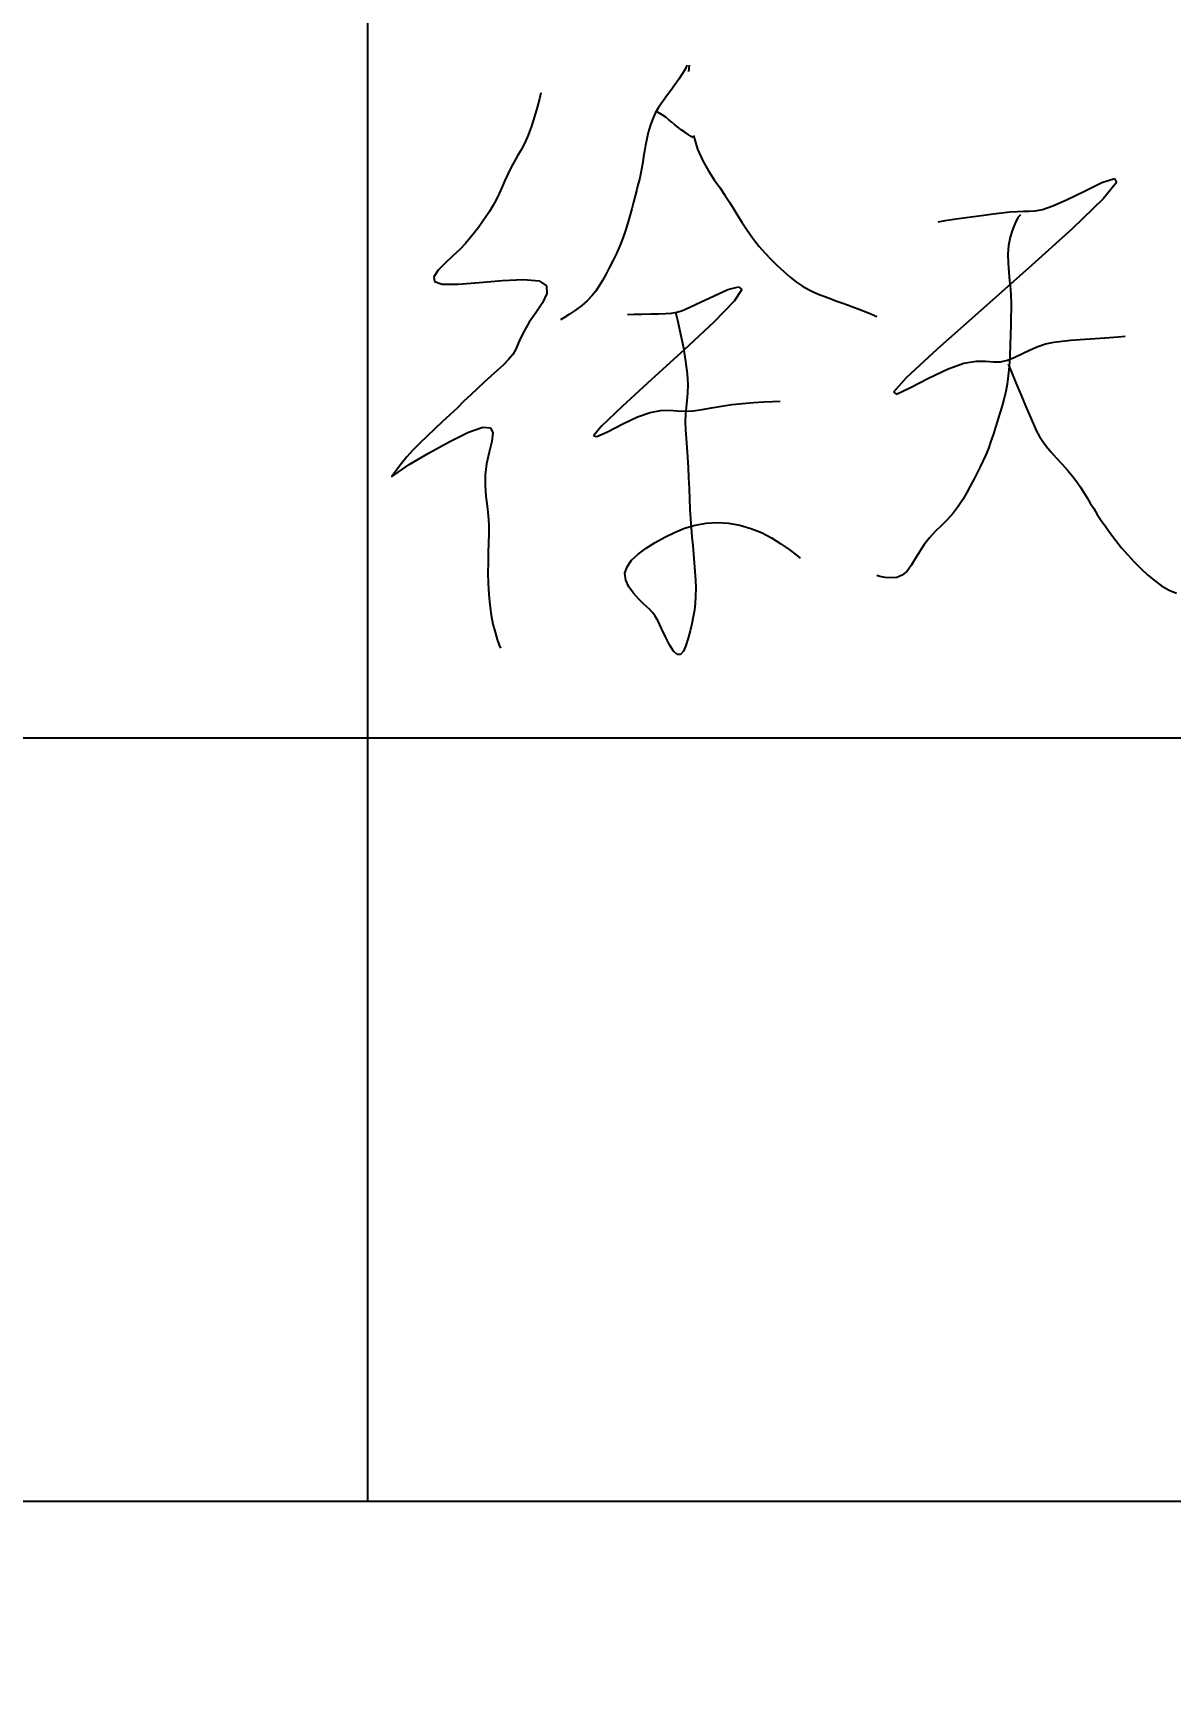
# Model space of a CAD drawing. Extents: x 900 to 66750, y -16816 to 61910.
# Drawn here: x 1139.09 to 1149.51, y -3926.75 to -3911.5 of the extents above; entities that cross this region are included whole.
import ezdxf

# ---------------------------------------------------------------- set-up
doc = ezdxf.new("R2010")
doc.units = 0
doc.linetypes.add('DASHDOT', pattern=[18, 15, -1, 1, -1])
doc.layers.get('0').update_dxf_attribs({"linetype": 'DASHDOT'})
for name, color, linetype in [('1', 7, 'CONTINUOUS'), ('12', 7, 'CONTINUOUS'), ('2', 4, 'CONTINUOUS'), ('8', 3, 'CONTINUOUS')]:
    doc.layers.add(name, color=color, linetype=linetype)
doc.styles.get("Standard").update_dxf_attribs({"font": 'gbenor.shx', "bigfont": 'gbcbig.shx'})
doc.dimstyles.get("Standard").update_dxf_attribs({"dimtxt": 3.5, "dimasz": 4, "dimexe": 2, "dimexo": 0, "dimgap": 1, "dimtad": 1, "dimtoh": 1, "dimdec": 4, "dimzin": 0, "dimdsep": 46, "dimtxsty": 'Standard', "dimcen": 0, "dimadec": 0, "dimazin": 0, "dimtfac": 1, "dimtdec": 4, "dimtmove": 0, "dimatfit": 0, "dimfxl": 1, "dimtolj": 1, "dimtzin": 0, "dimarcsym": 0})

# ---------------------------------------------------------------- blocks, each defined once
blk = doc.blocks.new('Cadt1')
at = {"layer": '1'}
for p, q in [((1142.151, -3924.959), (1142.151, -3896.959)), ((1310.151, -3924.959), (925.151, -3924.959))]:
    blk.add_line(p, q, dxfattribs=at)
at = {"layer": '2'}
blk.add_line((1130.151, -3917.959), (1210.151, -3917.959), dxfattribs=at)
blk = doc.blocks.new('*D11')
at = {"layer": '8'}
for p, q in [((1082.136, -3642.387), (1101.056, -3646.269)), ((1084.491, -3643.349), (1084.679, -3642.43)), ((1084.679, -3642.43), (1089.483, -3643.894)), ((1089.483, -3643.894), (1084.491, -3643.349)), ((1089.527, -3643.683), (1088.855, -3646.956)), ((1090.104, -3643.801), (1089.433, -3647.074)), ((1090.061, -3644.013), (1095.053, -3644.559)), ((1094.865, -3645.477), (1090.061, -3644.013)), ((1095.053, -3644.559), (1094.865, -3645.477))]:
    blk.add_line(p, q, dxfattribs=at)
at = {"layer": '12', "insert": (1095.815, -3643.371), "char_height": 4.25, "width": 65536, "attachment_point": 7, "rotation": 348.4043}
blk.add_mtext('12', dxfattribs=at)
blk = doc.blocks.new('Cadt42')
at = {"layer": '2'}
for p, q in [((1145.064, -3911.821), (1145.034, -3911.87)), ((1145.064, -3911.821), (1145.08, -3911.793)), ((1145.091, -3911.851), (1145.097, -3911.793)), ((1144.965, -3911.975), (1144.927, -3912.026)), ((1145.001, -3911.922), (1144.965, -3911.975)), ((1145.034, -3911.87), (1145.001, -3911.922)), ((1143.724, -3912.102), (1143.704, -3912.18)), ((1143.735, -3912.048), (1143.724, -3912.102, 1)), ((1144.851, -3912.128), (1144.815, -3912.18)), ((1144.888, -3912.077), (1144.851, -3912.128)), ((1144.927, -3912.026), (1144.888, -3912.077)), ((1143.679, -3912.265), (1143.651, -3912.352)), ((1143.704, -3912.18), (1143.679, -3912.265)), ((1144.784, -3912.234), (1144.758, -3912.291)), ((1144.815, -3912.18), (1144.784, -3912.234)), ((1144.811, -3912.226), (1144.794, -3912.217)), ((1144.848, -3912.248), (1144.811, -3912.226)), ((1144.881, -3912.271), (1144.848, -3912.248)), ((1144.91, -3912.294), (1144.881, -3912.271)), ((1143.621, -3912.434), (1143.589, -3912.505)), ((1143.651, -3912.352), (1143.621, -3912.434)), ((1144.72, -3912.41), (1144.706, -3912.469)), ((1144.737, -3912.35), (1144.72, -3912.41)), ((1144.758, -3912.291), (1144.737, -3912.35)), ((1144.937, -3912.317), (1144.91, -3912.294)), ((1144.964, -3912.34), (1144.937, -3912.317)), ((1144.992, -3912.363), (1144.964, -3912.34)), ((1145.023, -3912.386), (1144.992, -3912.363)), ((1145.055, -3912.409), (1145.023, -3912.386)), ((1145.086, -3912.429), (1145.055, -3912.409)), ((1145.114, -3912.446), (1145.086, -3912.429)), ((1143.556, -3912.568), (1143.523, -3912.625)), ((1143.589, -3912.505), (1143.556, -3912.568)), ((1144.686, -3912.581), (1144.678, -3912.632)), ((1144.695, -3912.527), (1144.686, -3912.581)), ((1144.706, -3912.469), (1144.695, -3912.527)), ((1145.132, -3912.456), (1145.114, -3912.446)), ((1145.136, -3912.439), (1145.173, -3912.563)), ((1145.173, -3912.563), (1145.219, -3912.67)), ((1143.461, -3912.734), (1143.433, -3912.791)), ((1143.491, -3912.679), (1143.461, -3912.734)), ((1143.523, -3912.625), (1143.491, -3912.679)), ((1144.663, -3912.731), (1144.653, -3912.78)), ((1144.671, -3912.682), (1144.663, -3912.731)), ((1144.678, -3912.632), (1144.671, -3912.682)), ((1145.219, -3912.67), (1145.271, -3912.762)), ((1143.407, -3912.85), (1143.381, -3912.91)), ((1143.433, -3912.791), (1143.407, -3912.85)), ((1144.629, -3912.881), (1144.615, -3912.934)), ((1144.642, -3912.83), (1144.629, -3912.881)), ((1144.653, -3912.78), (1144.642, -3912.83)), ((1145.271, -3912.762), (1145.324, -3912.843)), ((1145.324, -3912.843), (1145.376, -3912.916)), ((1148.716, -3912.947), (1148.877, -3912.87)), ((1148.877, -3912.87), (1148.991, -3912.833)), ((1149.011, -3912.87), (1148.891, -3913.016)), ((1148.991, -3912.833), (1149.011, -3912.87)), ((1143.327, -3913.027), (1143.298, -3913.082)), ((1143.355, -3912.97), (1143.327, -3913.027)), ((1143.381, -3912.91), (1143.355, -3912.97)), ((1144.6, -3912.99), (1144.584, -3913.048)), ((1144.615, -3912.934), (1144.6, -3912.99)), ((1145.376, -3912.916), (1145.423, -3912.985)), ((1145.423, -3912.985), (1145.465, -3913.05)), ((1148.426, -3913.083), (1148.553, -3913.027)), ((1148.553, -3913.027), (1148.716, -3912.947)), ((1148.891, -3913.016), (1148.603, -3913.292)), ((1143.233, -3913.184), (1143.199, -3913.233)), ((1143.266, -3913.134), (1143.233, -3913.184)), ((1143.298, -3913.082), (1143.266, -3913.134)), ((1144.552, -3913.174), (1144.534, -3913.24)), ((1144.569, -3913.109), (1144.552, -3913.174)), ((1144.584, -3913.048), (1144.569, -3913.109)), ((1145.465, -3913.05), (1145.504, -3913.113)), ((1145.504, -3913.113), (1145.541, -3913.173)), ((1145.541, -3913.173), (1145.577, -3913.231)), ((1147.519, -3913.206), (1147.608, -3913.193)), ((1147.608, -3913.193), (1147.702, -3913.179)), ((1147.702, -3913.179), (1147.795, -3913.167)), ((1147.795, -3913.167), (1147.881, -3913.156)), ((1147.881, -3913.156), (1147.961, -3913.146)), ((1147.961, -3913.146), (1148.034, -3913.139)), ((1148.034, -3913.139), (1148.1, -3913.135)), ((1148.107, -3913.191), (1148.082, -3913.242)), ((1148.1, -3913.135), (1148.158, -3913.133)), ((1148.13, -3913.166), (1148.107, -3913.191)), ((1148.158, -3913.133), (1148.21, -3913.133)), ((1148.21, -3913.133), (1148.265, -3913.13)), ((1148.265, -3913.13), (1148.333, -3913.115)), ((1148.333, -3913.115), (1148.426, -3913.083)), ((1143.128, -3913.328), (1143.09, -3913.376)), ((1143.164, -3913.28), (1143.128, -3913.328)), ((1143.199, -3913.233), (1143.164, -3913.28)), ((1144.513, -3913.309), (1144.488, -3913.378)), ((1144.534, -3913.24), (1144.513, -3913.309)), ((1145.577, -3913.231), (1145.614, -3913.288)), ((1145.614, -3913.288), (1145.653, -3913.344)), ((1145.653, -3913.344), (1145.693, -3913.399)), ((1147.376, -3913.228), (1147.441, -3913.218)), ((1147.441, -3913.218), (1147.519, -3913.206)), ((1148.057, -3913.303), (1148.036, -3913.371)), ((1148.082, -3913.242), (1148.057, -3913.303)), ((1148.603, -3913.292), (1148.203, -3913.653)), ((1142.994, -3913.482), (1142.931, -3913.542)), ((1143.046, -3913.427), (1142.994, -3913.482)), ((1143.09, -3913.376), (1143.046, -3913.427)), ((1144.46, -3913.449), (1144.429, -3913.519)), ((1144.488, -3913.378), (1144.46, -3913.449)), ((1145.693, -3913.399), (1145.738, -3913.455)), ((1145.738, -3913.455), (1145.788, -3913.513)), ((1148.021, -3913.446), (1148.015, -3913.526)), ((1148.036, -3913.371), (1148.021, -3913.446)), ((1142.86, -3913.608), (1142.795, -3913.673)), ((1142.931, -3913.542), (1142.86, -3913.608)), ((1144.363, -3913.651), (1144.331, -3913.712)), ((1144.396, -3913.587), (1144.363, -3913.651)), ((1144.429, -3913.519), (1144.396, -3913.587)), ((1145.788, -3913.513), (1145.842, -3913.571)), ((1145.842, -3913.571), (1145.901, -3913.63)), ((1145.901, -3913.63), (1145.961, -3913.686)), ((1148.203, -3913.653), (1147.767, -3914.041)), ((1148.015, -3913.526), (1148.017, -3913.608)), ((1148.017, -3913.608), (1148.023, -3913.69)), ((1142.795, -3913.673), (1142.756, -3913.732)), ((1142.756, -3913.732), (1142.762, -3913.776)), ((1142.762, -3913.776), (1142.833, -3913.8)), ((1142.833, -3913.8), (1142.978, -3913.8)), ((1142.978, -3913.8), (1143.173, -3913.784)), ((1143.173, -3913.784), (1143.385, -3913.766)), ((1143.385, -3913.766), (1143.579, -3913.757)), ((1143.579, -3913.757), (1143.722, -3913.771)), ((1143.722, -3913.771), (1143.789, -3913.816)), ((1144.301, -3913.767), (1144.272, -3913.817)), ((1144.331, -3913.712), (1144.301, -3913.767)), ((1145.961, -3913.686), (1146.022, -3913.737)), ((1146.022, -3913.737), (1146.08, -3913.782)), ((1146.08, -3913.782), (1146.135, -3913.819)), ((1148.023, -3913.69), (1148.031, -3913.769)), ((1148.031, -3913.769), (1148.039, -3913.842)), ((1143.792, -3913.886), (1143.753, -3913.971)), ((1143.789, -3913.816), (1143.792, -3913.886)), ((1144.162, -3913.953), (1144.111, -3913.996)), ((1144.204, -3913.909), (1144.162, -3913.953)), ((1144.24, -3913.864), (1144.204, -3913.909)), ((1144.272, -3913.817), (1144.24, -3913.864)), ((1145.198, -3913.967), (1145.323, -3913.907)), ((1145.509, -3913.955), (1145.32, -3914.149)), ((1145.323, -3913.907), (1145.451, -3913.851)), ((1145.451, -3913.851), (1145.548, -3913.825)), ((1145.579, -3913.851), (1145.509, -3913.955)), ((1145.548, -3913.825), (1145.579, -3913.851)), ((1146.135, -3913.819), (1146.187, -3913.849)), ((1146.187, -3913.849), (1146.238, -3913.874)), ((1146.238, -3913.874), (1146.287, -3913.895)), ((1146.287, -3913.895), (1146.337, -3913.915)), ((1146.337, -3913.915), (1146.388, -3913.933)), ((1146.388, -3913.933), (1146.44, -3913.952)), ((1146.44, -3913.952), (1146.493, -3913.971)), ((1148.039, -3913.842), (1148.043, -3913.908)), ((1148.043, -3913.908), (1148.045, -3913.97)), ((1143.692, -3914.062), (1143.631, -3914.149)), ((1143.753, -3913.971), (1143.692, -3914.062)), ((1143.948, -3914.11), (1143.918, -3914.129)), ((1143.999, -3914.077), (1143.948, -3914.11)), ((1144.055, -3914.038), (1143.999, -3914.077)), ((1144.111, -3913.996), (1144.055, -3914.038)), ((1144.53, -3914.078), (1144.592, -3914.077)), ((1144.592, -3914.077), (1144.663, -3914.076)), ((1144.663, -3914.076), (1144.74, -3914.074)), ((1144.74, -3914.074), (1144.815, -3914.072)), ((1144.815, -3914.072), (1144.881, -3914.07)), ((1144.881, -3914.07), (1144.933, -3914.066)), ((1144.933, -3914.066), (1144.981, -3914.057)), ((1144.969, -3914.057), (1144.992, -3914.142)), ((1144.981, -3914.057), (1145.034, -3914.041)), ((1145.034, -3914.041), (1145.102, -3914.012)), ((1145.102, -3914.012), (1145.198, -3913.967)), ((1146.493, -3913.971), (1146.546, -3913.99)), ((1146.546, -3913.99), (1146.6, -3914.01)), ((1146.6, -3914.01), (1146.653, -3914.031)), ((1146.653, -3914.031), (1146.704, -3914.052)), ((1146.704, -3914.052), (1146.752, -3914.071)), ((1146.752, -3914.071), (1146.792, -3914.088)), ((1146.792, -3914.088), (1146.815, -3914.098)), ((1147.767, -3914.041), (1147.368, -3914.396)), ((1148.043, -3914.099), (1148.041, -3914.175)), ((1148.045, -3914.032), (1148.043, -3914.099)), ((1148.045, -3913.97), (1148.045, -3914.032)), ((1143.586, -3914.224), (1143.554, -3914.288)), ((1143.631, -3914.149), (1143.586, -3914.224)), ((1144.992, -3914.142), (1145.017, -3914.258)), ((1145.017, -3914.258), (1145.042, -3914.384)), ((1145.32, -3914.149), (1145.049, -3914.402)), ((1148.038, -3914.263), (1148.036, -3914.359)), ((1148.041, -3914.175), (1148.038, -3914.263)), ((1143.508, -3914.395), (1143.479, -3914.444)), ((1143.53, -3914.344), (1143.508, -3914.395)), ((1143.554, -3914.288), (1143.53, -3914.344)), ((1145.049, -3914.402), (1144.751, -3914.674)), ((1145.042, -3914.384), (1145.063, -3914.51)), ((1147.368, -3914.396), (1147.084, -3914.66)), ((1148.036, -3914.359), (1148.032, -3914.458)), ((1148.148, -3914.437), (1148.218, -3914.402)), ((1148.218, -3914.402), (1148.289, -3914.371)), ((1148.289, -3914.371), (1148.361, -3914.348)), ((1148.361, -3914.348), (1148.435, -3914.332)), ((1148.435, -3914.332), (1148.512, -3914.322)), ((1148.512, -3914.322), (1148.592, -3914.315)), ((1148.592, -3914.315), (1148.678, -3914.309)), ((1148.678, -3914.309), (1148.769, -3914.303)), ((1148.769, -3914.303), (1148.86, -3914.296)), ((1148.86, -3914.296), (1148.947, -3914.289)), ((1148.947, -3914.289), (1149.024, -3914.283)), ((1149.024, -3914.283), (1149.089, -3914.278)), ((1143.392, -3914.542), (1143.337, -3914.593)), ((1143.44, -3914.492), (1143.392, -3914.542)), ((1143.479, -3914.444), (1143.44, -3914.492)), ((1145.063, -3914.51), (1145.078, -3914.624)), ((1147.467, -3914.577), (1147.611, -3914.526)), ((1147.611, -3914.526), (1147.723, -3914.507)), ((1147.723, -3914.507), (1147.81, -3914.506)), ((1147.81, -3914.506), (1147.882, -3914.512)), ((1147.882, -3914.512), (1147.947, -3914.512)), ((1147.947, -3914.512), (1148.012, -3914.498)), ((1148.012, -3914.498), (1148.08, -3914.471)), ((1148.018, -3914.533), (1148.048, -3914.607)), ((1148.027, -3914.554), (1148.019, -3914.642)), ((1148.032, -3914.458), (1148.027, -3914.554)), ((1148.08, -3914.471), (1148.148, -3914.437)), ((1143.216, -3914.7), (1143.155, -3914.756)), ((1143.277, -3914.645), (1143.216, -3914.7)), ((1143.337, -3914.593), (1143.277, -3914.645)), ((1144.751, -3914.674), (1144.48, -3914.922)), ((1145.078, -3914.624), (1145.083, -3914.72)), ((1145.083, -3914.72), (1145.081, -3914.799)), ((1147.084, -3914.66), (1146.967, -3914.79)), ((1147.116, -3914.752), (1147.289, -3914.662)), ((1147.289, -3914.662), (1147.467, -3914.577)), ((1148.009, -3914.718), (1147.997, -3914.785)), ((1148.019, -3914.642), (1148.009, -3914.718)), ((1148.048, -3914.607), (1148.088, -3914.705)), ((1148.088, -3914.705), (1148.133, -3914.811)), ((1143.094, -3914.814), (1143.032, -3914.874)), ((1143.155, -3914.756), (1143.094, -3914.814)), ((1145.075, -3914.867), (1145.067, -3914.93)), ((1145.081, -3914.799), (1145.075, -3914.867)), ((1146.967, -3914.79), (1146.994, -3914.808)), ((1146.994, -3914.808), (1147.116, -3914.752)), ((1147.982, -3914.846), (1147.966, -3914.904)), ((1147.997, -3914.785), (1147.982, -3914.846)), ((1148.133, -3914.811), (1148.177, -3914.915)), ((1142.903, -3914.999), (1142.834, -3915.063)), ((1142.969, -3914.936), (1142.903, -3914.999)), ((1143.032, -3914.874), (1142.969, -3914.936)), ((1144.48, -3914.922), (1144.289, -3915.105)), ((1144.482, -3915.084), (1144.621, -3915.018)), ((1144.621, -3915.018), (1144.738, -3914.977)), ((1144.738, -3914.977), (1144.833, -3914.96)), ((1144.833, -3914.96), (1144.914, -3914.957)), ((1144.914, -3914.957), (1144.986, -3914.962)), ((1144.986, -3914.962), (1145.056, -3914.965)), ((1145.056, -3914.965), (1145.132, -3914.961)), ((1145.062, -3914.993), (1145.06, -3915.061)), ((1145.067, -3914.93), (1145.062, -3914.993)), ((1145.132, -3914.961), (1145.213, -3914.95)), ((1145.213, -3914.95), (1145.299, -3914.935)), ((1145.299, -3914.935), (1145.39, -3914.919)), ((1145.39, -3914.919), (1145.486, -3914.904)), ((1145.486, -3914.904), (1145.585, -3914.893)), ((1145.585, -3914.893), (1145.684, -3914.885)), ((1145.684, -3914.885), (1145.778, -3914.879)), ((1145.778, -3914.879), (1145.859, -3914.876)), ((1145.859, -3914.876), (1145.928, -3914.873)), ((1147.947, -3914.966), (1147.927, -3915.031)), ((1147.966, -3914.904), (1147.947, -3914.966)), ((1148.177, -3914.915), (1148.217, -3915.009)), ((1148.217, -3915.009), (1148.25, -3915.085)), ((1142.764, -3915.128), (1142.694, -3915.193)), ((1142.834, -3915.063), (1142.764, -3915.128)), ((1142.903, -3915.242), (1143.074, -3915.158)), ((1143.074, -3915.158), (1143.204, -3915.112)), ((1143.204, -3915.112), (1143.275, -3915.116)), ((1143.275, -3915.116), (1143.298, -3915.163)), ((1143.298, -3915.163), (1143.289, -3915.242)), ((1144.289, -3915.105), (1144.218, -3915.191)), ((1144.248, -3915.198), (1144.347, -3915.153)), ((1144.347, -3915.153), (1144.482, -3915.084)), ((1145.06, -3915.061), (1145.063, -3915.135)), ((1145.063, -3915.135), (1145.068, -3915.214)), ((1147.884, -3915.171), (1147.86, -3915.24)), ((1147.906, -3915.101), (1147.884, -3915.171)), ((1147.927, -3915.031), (1147.906, -3915.101)), ((1148.25, -3915.085), (1148.278, -3915.147)), ((1148.278, -3915.147), (1148.305, -3915.198)), ((1142.565, -3915.322), (1142.509, -3915.384)), ((1142.627, -3915.258), (1142.565, -3915.322)), ((1142.694, -3915.193), (1142.627, -3915.258)), ((1142.714, -3915.347), (1142.903, -3915.242)), ((1143.289, -3915.242), (1143.264, -3915.341)), ((1144.218, -3915.191), (1144.248, -3915.198)), ((1145.068, -3915.214), (1145.074, -3915.298)), ((1145.074, -3915.298), (1145.081, -3915.387)), ((1147.837, -3915.306), (1147.812, -3915.366)), ((1147.86, -3915.24), (1147.837, -3915.306)), ((1148.305, -3915.198), (1148.335, -3915.244)), ((1148.335, -3915.244), (1148.37, -3915.29)), ((1148.37, -3915.29), (1148.412, -3915.341)), ((1142.368, -3915.567), (1142.53, -3915.455)), ((1142.461, -3915.443), (1142.42, -3915.496)), ((1142.509, -3915.384), (1142.461, -3915.443)), ((1142.53, -3915.455), (1142.714, -3915.347)), ((1143.239, -3915.446), (1143.226, -3915.549)), ((1143.264, -3915.341), (1143.239, -3915.446)), ((1145.081, -3915.387), (1145.086, -3915.481)), ((1145.086, -3915.481), (1145.09, -3915.577)), ((1147.762, -3915.476), (1147.734, -3915.53)), ((1147.787, -3915.422), (1147.762, -3915.476)), ((1147.812, -3915.366), (1147.787, -3915.422)), ((1148.412, -3915.341), (1148.461, -3915.395)), ((1148.461, -3915.395), (1148.512, -3915.451)), ((1148.512, -3915.451), (1148.562, -3915.507)), ((1142.386, -3915.542), (1142.368, -3915.567)), ((1142.42, -3915.496), (1142.386, -3915.542)), ((1143.226, -3915.549), (1143.226, -3915.648)), ((1145.09, -3915.577), (1145.094, -3915.674)), ((1147.705, -3915.586), (1147.674, -3915.646)), ((1147.734, -3915.53), (1147.705, -3915.586)), ((1148.562, -3915.507), (1148.608, -3915.562)), ((1148.608, -3915.562), (1148.647, -3915.613)), ((1148.647, -3915.613), (1148.681, -3915.662)), ((1143.226, -3915.648), (1143.233, -3915.743)), ((1143.233, -3915.743), (1143.244, -3915.834)), ((1145.094, -3915.674), (1145.098, -3915.77)), ((1145.098, -3915.77), (1145.102, -3915.863)), ((1147.603, -3915.774), (1147.561, -3915.837)), ((1147.64, -3915.709), (1147.603, -3915.774)), ((1147.674, -3915.646), (1147.64, -3915.709)), ((1148.681, -3915.662), (1148.712, -3915.71)), ((1148.712, -3915.71), (1148.741, -3915.758)), ((1148.741, -3915.758), (1148.77, -3915.807)), ((1143.244, -3915.834), (1143.254, -3915.921)), ((1143.254, -3915.921), (1143.259, -3916.006)), ((1145.102, -3915.863), (1145.108, -3915.951)), ((1147.514, -3915.899), (1147.461, -3915.957)), ((1147.561, -3915.837), (1147.514, -3915.899)), ((1148.77, -3915.807), (1148.801, -3915.858)), ((1148.801, -3915.858), (1148.834, -3915.912)), ((1148.834, -3915.912), (1148.871, -3915.968)), ((1143.259, -3916.089), (1143.258, -3916.173)), ((1143.259, -3916.006), (1143.259, -3916.089)), ((1144.871, -3916.12), (1144.961, -3916.076)), ((1144.961, -3916.076), (1145.054, -3916.038)), ((1145.054, -3916.038), (1145.151, -3916.009)), ((1145.108, -3915.951), (1145.114, -3916.035)), ((1145.114, -3916.035), (1145.121, -3916.116)), ((1145.151, -3916.009), (1145.25, -3915.991)), ((1145.25, -3915.991), (1145.352, -3915.985)), ((1145.352, -3915.985), (1145.456, -3915.992)), ((1145.456, -3915.992), (1145.559, -3916.01)), ((1145.559, -3916.01), (1145.66, -3916.039)), ((1145.66, -3916.039), (1145.758, -3916.078)), ((1145.758, -3916.078), (1145.851, -3916.127)), ((1147.35, -3916.069), (1147.296, -3916.127)), ((1147.406, -3916.013), (1147.35, -3916.069)), ((1147.461, -3915.957), (1147.406, -3916.013)), ((1148.871, -3915.968), (1148.911, -3916.026)), ((1148.911, -3916.026), (1148.956, -3916.087)), ((1148.956, -3916.087), (1149.004, -3916.151)), ((1143.258, -3916.173), (1143.255, -3916.259)), ((1144.628, -3916.275), (1144.702, -3916.221)), ((1144.702, -3916.221), (1144.784, -3916.169)), ((1144.784, -3916.169), (1144.871, -3916.12)), ((1145.121, -3916.116), (1145.128, -3916.195)), ((1145.128, -3916.195), (1145.135, -3916.275)), ((1145.851, -3916.127), (1145.936, -3916.18)), ((1145.936, -3916.18), (1146.012, -3916.234)), ((1146.012, -3916.234), (1146.076, -3916.283)), ((1147.247, -3916.188), (1147.204, -3916.253)), ((1147.296, -3916.127), (1147.247, -3916.188)), ((1149.004, -3916.151), (1149.057, -3916.216)), ((1149.057, -3916.216), (1149.113, -3916.281)), ((1143.253, -3916.35), (1143.252, -3916.446)), ((1143.255, -3916.259), (1143.253, -3916.35)), ((1144.507, -3916.451), (1144.526, -3916.39)), ((1144.526, -3916.39), (1144.568, -3916.331)), ((1144.568, -3916.331), (1144.628, -3916.275)), ((1145.135, -3916.275), (1145.142, -3916.355)), ((1145.142, -3916.355), (1145.148, -3916.434)), ((1146.076, -3916.283), (1146.111, -3916.312)), ((1147.13, -3916.379), (1147.091, -3916.431)), ((1147.166, -3916.319), (1147.13, -3916.379)), ((1147.204, -3916.253), (1147.166, -3916.319)), ((1149.113, -3916.281), (1149.172, -3916.345)), ((1149.172, -3916.345), (1149.232, -3916.407)), ((1143.252, -3916.446), (1143.254, -3916.545)), ((1143.254, -3916.545), (1143.259, -3916.644)), ((1144.515, -3916.514), (1144.507, -3916.451)), ((1144.543, -3916.576), (1144.515, -3916.514)), ((1145.148, -3916.434), (1145.153, -3916.513)), ((1145.153, -3916.513), (1145.155, -3916.588)), ((1146.843, -3916.479), (1146.815, -3916.471)), ((1146.891, -3916.489), (1146.843, -3916.479)), ((1146.944, -3916.493), (1146.891, -3916.489)), ((1146.998, -3916.488), (1146.944, -3916.493)), ((1147.048, -3916.468), (1146.998, -3916.488)), ((1147.091, -3916.431), (1147.048, -3916.468)), ((1149.232, -3916.407), (1149.294, -3916.465)), ((1149.294, -3916.465), (1149.358, -3916.518)), ((1149.358, -3916.518), (1149.423, -3916.565)), ((1143.259, -3916.644), (1143.268, -3916.741)), ((1144.584, -3916.634), (1144.543, -3916.576)), ((1144.63, -3916.686), (1144.584, -3916.634)), ((1144.673, -3916.728), (1144.63, -3916.686)), ((1145.154, -3916.659), (1145.15, -3916.726)), ((1145.155, -3916.588), (1145.154, -3916.659)), ((1149.423, -3916.565), (1149.491, -3916.604)), ((1149.491, -3916.604), (1149.561, -3916.634)), ((1143.268, -3916.741), (1143.28, -3916.833)), ((1143.28, -3916.833), (1143.297, -3916.917)), ((1144.708, -3916.759), (1144.673, -3916.728)), ((1144.736, -3916.784), (1144.708, -3916.759)), ((1144.76, -3916.81), (1144.736, -3916.784)), ((1144.783, -3916.843), (1144.76, -3916.81)), ((1144.81, -3916.891), (1144.783, -3916.843)), ((1145.133, -3916.851), (1145.119, -3916.913)), ((1145.143, -3916.789), (1145.133, -3916.851)), ((1145.15, -3916.726), (1145.143, -3916.789)), ((1143.297, -3916.917), (1143.317, -3916.991)), ((1143.317, -3916.991), (1143.337, -3917.056)), ((1144.841, -3916.957), (1144.81, -3916.891)), ((1144.877, -3917.032), (1144.841, -3916.957)), ((1145.104, -3916.978), (1145.086, -3917.046)), ((1145.119, -3916.913), (1145.104, -3916.978)), ((1143.337, -3917.056), (1143.356, -3917.109)), ((1143.356, -3917.109), (1143.368, -3917.138)), ((1144.914, -3917.105), (1144.877, -3917.032)), ((1144.951, -3917.164), (1144.914, -3917.105)), ((1145.066, -3917.111), (1145.043, -3917.163)), ((1145.086, -3917.046), (1145.066, -3917.111)), ((1144.986, -3917.196), (1144.951, -3917.164)), ((1145.016, -3917.194), (1144.986, -3917.196)), ((1145.043, -3917.163), (1145.016, -3917.194))]:
    blk.add_line(p, q, dxfattribs=at)

msp = doc.modelspace()

# ---------------------------------------------------------------- block references
for name in ['Cadt1', 'Cadt42']:
    msp.add_blockref(name, (0, 0))

# ---------------------------------------------------------------- dimensions: what is measured, and where the dimension line sits
at = {"layer": '8'}
dim = msp.add_aligned_dim(p1=(1089.52661, -3643.68293), p2=(1090.10435, -3643.80148), distance=-0.21585, text='12', dimstyle='Standard', dxfattribs=at)
dim.commit()
dim.dimension.update_dxf_attribs({"geometry": '*D11', "text_midpoint": (1096.99633, -3645.43601)})

doc.saveas('drawing.dxf')
